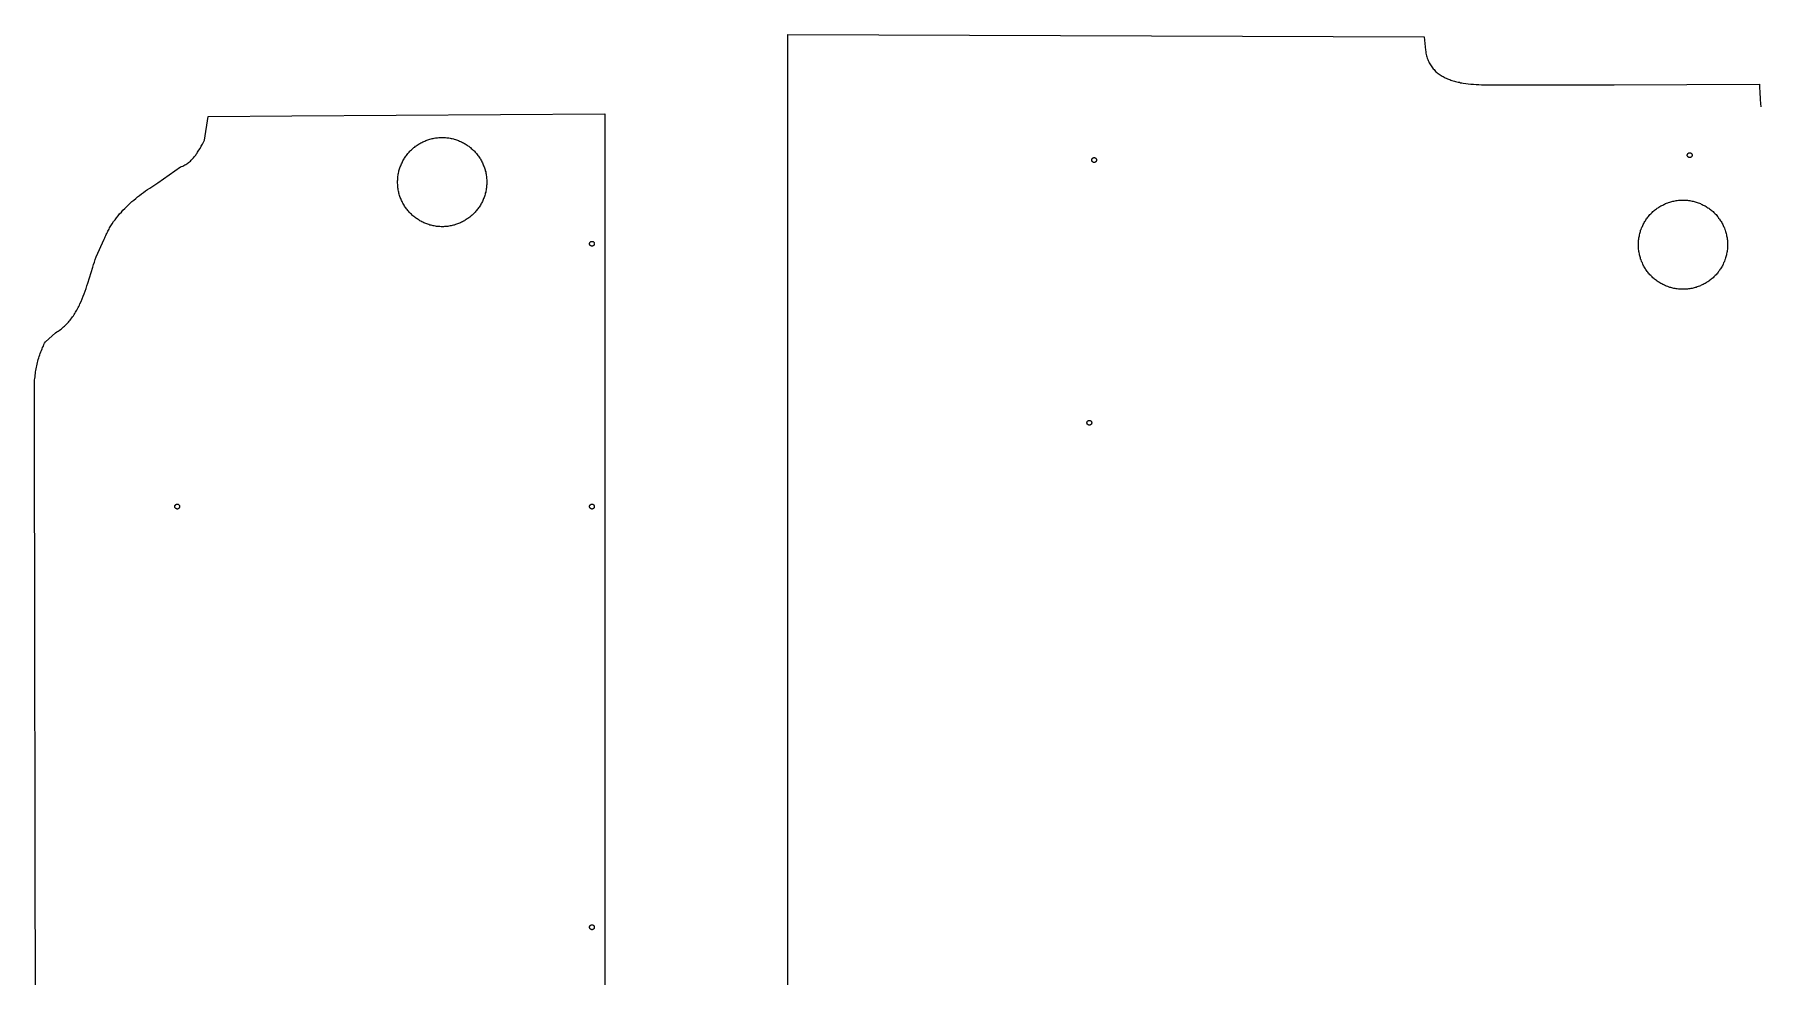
# Model space of a CAD drawing. Extents: x 0 to 7792, y 0 to 7086.
# Drawn here: x 5064 to 6496, y 3830 to 4612 of the extents above; entities that cross this region are included whole.
import ezdxf

# ---------------------------------------------------------------- set-up
doc = ezdxf.new("R2010")
doc.units = 0
doc.layers.add('Default_Layer', color=1, linetype='CONTINUOUS')

msp = doc.modelspace()

# ---------------------------------------------------------------- linework, layer by layer
at = {"layer": 'Default_Layer'}
for points in [[(5688.8, 3434.9), (5688.7, 4612), (6216.7, 4609.9), (6217.7, 4599), (6217.9, 4597.8), (6218.1, 4596.6), (6218.3, 4595.5), (6218.6, 4594.4), (6218.9, 4593.3), (6219.2, 4592.3), (6219.6, 4591.3), (6220, 4590.3), (6220.4, 4589.3), (6220.8, 4588.4), (6221.3, 4587.5), (6221.8, 4586.7), (6222.4, 4585.9), (6222.9, 4585.1), (6223.5, 4584.3), (6224.1, 4583.5), (6224.8, 4582.8), (6225.4, 4582.1), (6226.1, 4581.4), (6226.8, 4580.8), (6227.5, 4580.2), (6228.3, 4579.6), (6229.1, 4579), (6229.9, 4578.5), (6230.7, 4577.9), (6231.5, 4577.4), (6232.4, 4577), (6233.2, 4576.5), (6234.1, 4576.1), (6235, 4575.6), (6235.9, 4575.2), (6236.8, 4574.9), (6237.8, 4574.5), (6238.8, 4574.2), (6239.7, 4573.8), (6240.7, 4573.5), (6241.7, 4573.3), (6242.7, 4573), (6243.7, 4572.7), (6244.7, 4572.5), (6245.8, 4572.3), (6246.8, 4572), (6247.9, 4571.9), (6248.9, 4571.7), (6251.1, 4571.3), (6253.2, 4571.1), (6255.4, 4570.8), (6257.6, 4570.7), (6259.8, 4570.5), (6261.9, 4570.4), (6264.1, 4570.3), (6266.3, 4570.3), (6268.4, 4570.2), (6270.6, 4570.2), (6374.3, 4570.2), (6494.7, 4570.7), (6494.8, 4567.7), (6495, 4564.4), (6495.4, 4557.9), (6495.6, 4554.7), (6495.8, 4551.9)], [(5064.7, 3787.4), (5064.1, 4280.6), (5064.1, 4316.1), (5064, 4317.4), (5064, 4318.7), (5064, 4320.1), (5064, 4321.4), (5064, 4322.7), (5064.1, 4324), (5064.1, 4325.4), (5064.2, 4326.7), (5064.4, 4328), (5064.5, 4329.3), (5064.7, 4330.6), (5064.8, 4332), (5065.1, 4333.3), (5065.3, 4334.6), (5065.5, 4335.9), (5065.8, 4337.2), (5066.1, 4338.5), (5066.4, 4339.8), (5066.7, 4341), (5067.1, 4342.3), (5067.5, 4343.6), (5067.9, 4344.9), (5068.3, 4346.1), (5068.7, 4347.4), (5069.2, 4348.6), (5069.7, 4349.8), (5070.2, 4351.1), (5070.7, 4352.3), (5071.3, 4353.5), (5071.8, 4354.7), (5072.4, 4355.9), (5073, 4357.1), (5081.4, 4364.5), (5082.5, 4365.2), (5083.5, 4365.8), (5084.4, 4366.5), (5085.4, 4367.2), (5086.3, 4367.9), (5087.2, 4368.6), (5088.1, 4369.4), (5088.9, 4370.1), (5089.7, 4370.9), (5090.5, 4371.7), (5091.3, 4372.5), (5092.1, 4373.3), (5092.8, 4374.2), (5093.5, 4375), (5094.2, 4375.9), (5094.9, 4376.8), (5095.6, 4377.7), (5096.2, 4378.6), (5096.8, 4379.6), (5097.4, 4380.5), (5098, 4381.5), (5098.6, 4382.4), (5099.2, 4383.4), (5099.7, 4384.4), (5100.2, 4385.4), (5100.8, 4386.4), (5101.3, 4387.4), (5101.7, 4388.5), (5102.7, 4390.5), (5103.6, 4392.6), (5104.4, 4394.8), (5105.3, 4396.9), (5106, 4399.1), (5106.8, 4401.3), (5107.5, 4403.5), (5108.2, 4405.7), (5109.6, 4410.1), (5111, 4414.5), (5112.3, 4418.9), (5113, 4421.1), (5113.7, 4423.2), (5114.4, 4425.3), (5115.1, 4427.4), (5121.8, 4442.2), (5122.2, 4443.2), (5122.6, 4444.1), (5123, 4445.1), (5123.5, 4446), (5123.9, 4446.9), (5124.4, 4447.9), (5124.8, 4448.8), (5125.3, 4449.7), (5125.8, 4450.6), (5126.3, 4451.5), (5127.4, 4453.2), (5128.5, 4455), (5129.6, 4456.7), (5130.8, 4458.3), (5132, 4459.9), (5133.3, 4461.5), (5134.6, 4463.1), (5136, 4464.7), (5137.3, 4466.2), (5138.8, 4467.6), (5140.2, 4469.1), (5141.7, 4470.5), (5143.2, 4471.9), (5144.8, 4473.3), (5146.3, 4474.6), (5147.9, 4476), (5149.5, 4477.3), (5151.1, 4478.5), (5152.8, 4479.8), (5154.4, 4481), (5156.1, 4482.2), (5157.8, 4483.4), (5159.5, 4484.5), (5161.2, 4485.7), (5162.9, 4486.8), (5164.6, 4487.9), (5166.3, 4489), (5185.1, 4502.1), (5186, 4502.4), (5186.9, 4502.8), (5187.8, 4503.2), (5188.7, 4503.7), (5189.5, 4504.2), (5190.3, 4504.7), (5191.1, 4505.2), (5191.8, 4505.8), (5192.6, 4506.4), (5193.3, 4507), (5194, 4507.7), (5194.6, 4508.3), (5195.3, 4509), (5195.9, 4509.7), (5196.5, 4510.5), (5197.1, 4511.2), (5197.7, 4511.9), (5198.2, 4512.7), (5198.8, 4513.5), (5199.3, 4514.3), (5200.3, 4515.9), (5201.3, 4517.5), (5202.3, 4519.2), (5203.2, 4520.9), (5205, 4524.2), (5208, 4543.9), (5277.5, 4544.4), (5536.9, 4546.2), (5536.9, 3054.3)]]:
    msp.add_lwpolyline(points, dxfattribs=at)
for points in [[(5402.1, 4452.5), (5401.2, 4452.5), (5400.2, 4452.6), (5399.3, 4452.6), (5398.3, 4452.7), (5397.4, 4452.8), (5396.5, 4453), (5395.6, 4453.1), (5394.6, 4453.3), (5393.8, 4453.5), (5392.9, 4453.7), (5392, 4453.9), (5391.1, 4454.2), (5390.2, 4454.5), (5389.4, 4454.8), (5388.5, 4455.1), (5387.7, 4455.4), (5386.9, 4455.8), (5386.1, 4456.2), (5385.3, 4456.6), (5384.5, 4457), (5383.7, 4457.4), (5382.9, 4457.9), (5382.2, 4458.4), (5381.4, 4458.9), (5380.7, 4459.4), (5380, 4459.9), (5379.3, 4460.4), (5378.6, 4461), (5377.9, 4461.6), (5377.2, 4462.1), (5376.6, 4462.8), (5375.9, 4463.4), (5375.3, 4464), (5374.7, 4464.7), (5374.1, 4465.3), (5373.6, 4466), (5373, 4466.7), (5372.5, 4467.4), (5371.9, 4468.1), (5371.4, 4468.8), (5370.9, 4469.6), (5370.5, 4470.3), (5370, 4471.1), (5369.6, 4471.9), (5369.2, 4472.7), (5368.8, 4473.5), (5368.4, 4474.3), (5368, 4475.1), (5367.7, 4476), (5367.4, 4476.8), (5367.1, 4477.7), (5366.8, 4478.5), (5366.5, 4479.4), (5366.3, 4480.3), (5366.1, 4481.2), (5365.9, 4482.1), (5365.7, 4483), (5365.5, 4483.9), (5365.4, 4484.8), (5365.3, 4485.8), (5365.2, 4486.7), (5365.2, 4487.6), (5365.1, 4488.6), (5365.1, 4489.5), (5365.1, 4490.5), (5365.2, 4491.4), (5365.2, 4492.4), (5365.3, 4493.3), (5365.4, 4494.2), (5365.5, 4495.2), (5365.7, 4496.1), (5365.9, 4497), (5366.1, 4497.9), (5366.3, 4498.8), (5366.5, 4499.7), (5366.8, 4500.5), (5367.1, 4501.4), (5367.4, 4502.3), (5367.7, 4503.1), (5368, 4503.9), (5368.4, 4504.8), (5368.8, 4505.6), (5369.2, 4506.4), (5369.6, 4507.2), (5370, 4508), (5370.5, 4508.7), (5370.9, 4509.5), (5371.4, 4510.2), (5371.9, 4511), (5372.5, 4511.7), (5373, 4512.4), (5373.6, 4513.1), (5374.1, 4513.7), (5374.7, 4514.4), (5375.3, 4515.1), (5375.9, 4515.7), (5376.6, 4516.3), (5377.2, 4516.9), (5377.9, 4517.5), (5378.6, 4518.1), (5379.3, 4518.6), (5380, 4519.2), (5380.7, 4519.7), (5381.4, 4520.2), (5382.2, 4520.7), (5382.9, 4521.2), (5383.7, 4521.6), (5384.5, 4522.1), (5385.3, 4522.5), (5386.1, 4522.9), (5386.9, 4523.3), (5387.7, 4523.6), (5388.5, 4524), (5389.4, 4524.3), (5390.2, 4524.6), (5391.1, 4524.9), (5392, 4525.1), (5392.9, 4525.4), (5393.8, 4525.6), (5394.7, 4525.8), (5395.6, 4526), (5396.5, 4526.1), (5397.4, 4526.2), (5398.3, 4526.3), (5399.3, 4526.4), (5400.2, 4526.5), (5401.2, 4526.5), (5402.1, 4526.5), (5403.1, 4526.5), (5404, 4526.5), (5405, 4526.4), (5405.9, 4526.3), (5406.8, 4526.2), (5407.7, 4526.1), (5408.7, 4526), (5409.6, 4525.8), (5410.5, 4525.6), (5411.4, 4525.4), (5412.2, 4525.1), (5413.1, 4524.9), (5414, 4524.6), (5414.8, 4524.3), (5415.7, 4524), (5416.5, 4523.6), (5417.3, 4523.3), (5418.1, 4522.9), (5419, 4522.5), (5419.7, 4522.1), (5420.5, 4521.6), (5421.3, 4521.2), (5422.1, 4520.7), (5422.8, 4520.2), (5423.5, 4519.7), (5424.2, 4519.2), (5425, 4518.6), (5425.6, 4518.1), (5426.3, 4517.5), (5427, 4516.9), (5427.6, 4516.3), (5428.3, 4515.7), (5428.9, 4515.1), (5429.5, 4514.4), (5430.1, 4513.7), (5430.7, 4513.1), (5431.2, 4512.4), (5431.8, 4511.7), (5432.3, 4511), (5432.8, 4510.2), (5433.3, 4509.5), (5433.8, 4508.7), (5434.2, 4507.9), (5434.6, 4507.2), (5435.1, 4506.4), (5435.5, 4505.6), (5435.8, 4504.8), (5436.2, 4503.9), (5436.5, 4503.1), (5436.9, 4502.3), (5437.2, 4501.4), (5437.4, 4500.5), (5437.7, 4499.7), (5437.9, 4498.8), (5438.2, 4497.9), (5438.4, 4497), (5438.5, 4496.1), (5438.7, 4495.2), (5438.8, 4494.2), (5438.9, 4493.3), (5439, 4492.4), (5439.1, 4491.4), (5439.1, 4490.5), (5439.1, 4489.5), (5439.1, 4488.6), (5439.1, 4487.6), (5439, 4486.7), (5438.9, 4485.7), (5438.8, 4484.8), (5438.7, 4483.9), (5438.5, 4483), (5438.4, 4482.1), (5438.2, 4481.2), (5437.9, 4480.3), (5437.7, 4479.4), (5437.4, 4478.5), (5437.2, 4477.7), (5436.9, 4476.8), (5436.5, 4476), (5436.2, 4475.1), (5435.8, 4474.3), (5435.5, 4473.5), (5435.1, 4472.7), (5434.6, 4471.9), (5434.2, 4471.1), (5433.8, 4470.3), (5433.3, 4469.6), (5432.8, 4468.8), (5432.3, 4468.1), (5431.8, 4467.4), (5431.2, 4466.7), (5430.7, 4466), (5430.1, 4465.3), (5429.5, 4464.7), (5428.9, 4464), (5428.3, 4463.4), (5427.6, 4462.7), (5427, 4462.1), (5426.3, 4461.6), (5425.6, 4461), (5425, 4460.4), (5424.2, 4459.9), (5423.5, 4459.4), (5422.8, 4458.9), (5422, 4458.4), (5421.3, 4457.9), (5420.5, 4457.4), (5419.7, 4457), (5419, 4456.6), (5418.1, 4456.2), (5417.3, 4455.8), (5416.5, 4455.4), (5415.7, 4455.1), (5414.8, 4454.8), (5414, 4454.5), (5413.1, 4454.2), (5412.2, 4453.9), (5411.4, 4453.7), (5410.5, 4453.5), (5409.6, 4453.3), (5408.7, 4453.1), (5407.7, 4453), (5406.8, 4452.8), (5405.9, 4452.7), (5405, 4452.6), (5404, 4452.6), (5403.1, 4452.5), (5402.1, 4452.5)], [(5940.9, 4507.8), (5940.9, 4508), (5940.9, 4508.2), (5941, 4508.4), (5941.1, 4508.6), (5941.1, 4508.8), (5941.2, 4508.9), (5941.4, 4509.1), (5941.5, 4509.2), (5941.6, 4509.4), (5941.8, 4509.5), (5941.9, 4509.6), (5942.1, 4509.7), (5942.3, 4509.7), (5942.5, 4509.8), (5942.7, 4509.8), (5942.9, 4509.8), (5943.1, 4509.8), (5943.3, 4509.8), (5943.5, 4509.7), (5943.7, 4509.7), (5943.9, 4509.6), (5944, 4509.5), (5944.2, 4509.4), (5944.3, 4509.2), (5944.4, 4509.1), (5944.6, 4508.9), (5944.7, 4508.8), (5944.7, 4508.6), (5944.8, 4508.4), (5944.9, 4508.2), (5944.9, 4508), (5944.9, 4507.8), (5944.9, 4507.6), (5944.9, 4507.4), (5944.8, 4507.2), (5944.7, 4507), (5944.7, 4506.9), (5944.6, 4506.7), (5944.4, 4506.6), (5944.3, 4506.4), (5944.2, 4506.3), (5944, 4506.2), (5943.9, 4506.1), (5943.7, 4506), (5943.5, 4505.9), (5943.3, 4505.9), (5943.1, 4505.8), (5942.9, 4505.8), (5942.7, 4505.8), (5942.5, 4505.9), (5942.3, 4505.9), (5942.1, 4506), (5941.9, 4506.1), (5941.8, 4506.2), (5941.6, 4506.3), (5941.5, 4506.4), (5941.4, 4506.6), (5941.2, 4506.7), (5941.1, 4506.9), (5941.1, 4507), (5941, 4507.2), (5940.9, 4507.4), (5940.9, 4507.6), (5940.9, 4507.8)], [(6434.9, 4511.8), (6434.9, 4512), (6434.9, 4512.2), (6435, 4512.4), (6435.1, 4512.6), (6435.1, 4512.8), (6435.2, 4512.9), (6435.4, 4513.1), (6435.5, 4513.2), (6435.6, 4513.4), (6435.8, 4513.5), (6435.9, 4513.6), (6436.1, 4513.7), (6436.3, 4513.7), (6436.5, 4513.8), (6436.7, 4513.8), (6436.9, 4513.8), (6437.1, 4513.8), (6437.3, 4513.8), (6437.5, 4513.7), (6437.7, 4513.7), (6437.9, 4513.6), (6438, 4513.5), (6438.2, 4513.4), (6438.3, 4513.2), (6438.4, 4513.1), (6438.6, 4512.9), (6438.7, 4512.8), (6438.7, 4512.6), (6438.8, 4512.4), (6438.9, 4512.2), (6438.9, 4512), (6438.9, 4511.8), (6438.9, 4511.6), (6438.9, 4511.4), (6438.8, 4511.2), (6438.7, 4511), (6438.7, 4510.9), (6438.6, 4510.7), (6438.4, 4510.6), (6438.3, 4510.4), (6438.2, 4510.3), (6438, 4510.2), (6437.9, 4510.1), (6437.7, 4510), (6437.5, 4509.9), (6437.3, 4509.9), (6437.1, 4509.8), (6436.9, 4509.8), (6436.7, 4509.8), (6436.5, 4509.9), (6436.3, 4509.9), (6436.1, 4510), (6435.9, 4510.1), (6435.8, 4510.2), (6435.6, 4510.3), (6435.5, 4510.4), (6435.4, 4510.6), (6435.2, 4510.7), (6435.1, 4510.9), (6435.1, 4511), (6435, 4511.2), (6434.9, 4511.4), (6434.9, 4511.6), (6434.9, 4511.8)], [(6394.3, 4437.6), (6394.3, 4438.5), (6394.3, 4439.5), (6394.4, 4440.4), (6394.5, 4441.4), (6394.6, 4442.3), (6394.7, 4443.2), (6394.9, 4444.1), (6395.1, 4445), (6395.2, 4445.9), (6395.5, 4446.8), (6395.7, 4447.7), (6396, 4448.6), (6396.2, 4449.5), (6396.5, 4450.3), (6396.9, 4451.2), (6397.2, 4452), (6397.6, 4452.8), (6397.9, 4453.6), (6398.3, 4454.4), (6398.8, 4455.2), (6399.2, 4456), (6399.7, 4456.8), (6400.1, 4457.5), (6400.6, 4458.3), (6401.1, 4459), (6401.7, 4459.7), (6402.2, 4460.4), (6402.7, 4461.1), (6403.3, 4461.8), (6403.9, 4462.5), (6404.5, 4463.1), (6405.1, 4463.7), (6405.8, 4464.4), (6406.4, 4465), (6407.1, 4465.6), (6407.8, 4466.1), (6408.5, 4466.7), (6409.2, 4467.2), (6409.9, 4467.8), (6410.6, 4468.3), (6411.4, 4468.8), (6412.1, 4469.2), (6412.9, 4469.7), (6413.7, 4470.1), (6414.5, 4470.5), (6415.3, 4470.9), (6416.1, 4471.3), (6416.9, 4471.7), (6417.7, 4472), (6418.6, 4472.3), (6419.4, 4472.6), (6420.3, 4472.9), (6421.2, 4473.2), (6422.1, 4473.4), (6422.9, 4473.6), (6423.8, 4473.8), (6424.7, 4474), (6425.7, 4474.2), (6426.6, 4474.3), (6427.5, 4474.4), (6428.5, 4474.5), (6429.4, 4474.5), (6430.3, 4474.6), (6431.3, 4474.6), (6432.3, 4474.6), (6433.2, 4474.5), (6434.1, 4474.5), (6435.1, 4474.4), (6436, 4474.3), (6436.9, 4474.2), (6437.8, 4474), (6438.8, 4473.8), (6439.7, 4473.6), (6440.5, 4473.4), (6441.4, 4473.2), (6442.3, 4472.9), (6443.2, 4472.6), (6444, 4472.3), (6444.9, 4472), (6445.7, 4471.7), (6446.5, 4471.3), (6447.3, 4470.9), (6448.1, 4470.5), (6448.9, 4470.1), (6449.7, 4469.7), (6450.5, 4469.2), (6451.2, 4468.8), (6452, 4468.3), (6452.7, 4467.8), (6453.4, 4467.2), (6454.1, 4466.7), (6454.8, 4466.1), (6455.5, 4465.6), (6456.2, 4465), (6456.8, 4464.4), (6457.5, 4463.7), (6458.1, 4463.1), (6458.7, 4462.5), (6459.3, 4461.8), (6459.9, 4461.1), (6460.4, 4460.4), (6460.9, 4459.7), (6461.5, 4459), (6462, 4458.3), (6462.5, 4457.5), (6462.9, 4456.8), (6463.4, 4456), (6463.8, 4455.2), (6464.3, 4454.4), (6464.7, 4453.6), (6465, 4452.8), (6465.4, 4452), (6465.7, 4451.2), (6466.1, 4450.3), (6466.4, 4449.5), (6466.6, 4448.6), (6466.9, 4447.7), (6467.1, 4446.8), (6467.4, 4445.9), (6467.5, 4445), (6467.7, 4444.1), (6467.9, 4443.2), (6468, 4442.3), (6468.1, 4441.4), (6468.2, 4440.4), (6468.3, 4439.5), (6468.3, 4438.5), (6468.3, 4437.6), (6468.3, 4436.6), (6468.3, 4435.7), (6468.2, 4434.7), (6468.1, 4433.8), (6468, 4432.9), (6467.9, 4431.9), (6467.7, 4431), (6467.5, 4430.1), (6467.4, 4429.2), (6467.1, 4428.3), (6466.9, 4427.5), (6466.6, 4426.6), (6466.4, 4425.7), (6466.1, 4424.9), (6465.7, 4424), (6465.4, 4423.2), (6465, 4422.4), (6464.7, 4421.5), (6464.3, 4420.7), (6463.8, 4419.9), (6463.4, 4419.2), (6462.9, 4418.4), (6462.5, 4417.6), (6462, 4416.9), (6461.5, 4416.2), (6460.9, 4415.4), (6460.4, 4414.7), (6459.9, 4414), (6459.3, 4413.4), (6458.7, 4412.7), (6458.1, 4412.1), (6457.5, 4411.4), (6456.8, 4410.8), (6456.2, 4410.2), (6455.5, 4409.6), (6454.8, 4409), (6454.1, 4408.5), (6453.4, 4407.9), (6452.7, 4407.4), (6452, 4406.9), (6451.2, 4406.4), (6450.5, 4405.9), (6449.7, 4405.5), (6448.9, 4405.1), (6448.1, 4404.6), (6447.3, 4404.2), (6446.5, 4403.9), (6445.7, 4403.5), (6444.9, 4403.2), (6444, 4402.8), (6443.2, 4402.5), (6442.3, 4402.2), (6441.4, 4402), (6440.5, 4401.7), (6439.7, 4401.5), (6438.8, 4401.3), (6437.8, 4401.2), (6436.9, 4401), (6436, 4400.9), (6435.1, 4400.8), (6434.1, 4400.7), (6433.2, 4400.6), (6432.3, 4400.6), (6431.3, 4400.6), (6430.3, 4400.6), (6429.4, 4400.6), (6428.5, 4400.7), (6427.5, 4400.8), (6426.6, 4400.9), (6425.7, 4401), (6424.7, 4401.2), (6423.8, 4401.3), (6422.9, 4401.5), (6422.1, 4401.7), (6421.2, 4402), (6420.3, 4402.2), (6419.4, 4402.5), (6418.6, 4402.8), (6417.7, 4403.2), (6416.9, 4403.5), (6416.1, 4403.9), (6415.3, 4404.2), (6414.5, 4404.6), (6413.7, 4405.1), (6412.9, 4405.5), (6412.1, 4405.9), (6411.4, 4406.4), (6410.6, 4406.9), (6409.9, 4407.4), (6409.2, 4407.9), (6408.5, 4408.5), (6407.8, 4409), (6407.1, 4409.6), (6406.4, 4410.2), (6405.8, 4410.8), (6405.1, 4411.4), (6404.5, 4412.1), (6403.9, 4412.7), (6403.3, 4413.4), (6402.7, 4414), (6402.2, 4414.7), (6401.7, 4415.4), (6401.1, 4416.2), (6400.6, 4416.9), (6400.1, 4417.6), (6399.7, 4418.4), (6399.2, 4419.2), (6398.8, 4419.9), (6398.3, 4420.7), (6397.9, 4421.5), (6397.6, 4422.4), (6397.2, 4423.2), (6396.9, 4424), (6396.5, 4424.9), (6396.2, 4425.7), (6396, 4426.6), (6395.7, 4427.5), (6395.5, 4428.3), (6395.2, 4429.2), (6395.1, 4430.1), (6394.9, 4431), (6394.7, 4431.9), (6394.6, 4432.9), (6394.5, 4433.8), (6394.4, 4434.7), (6394.3, 4435.7), (6394.3, 4436.6), (6394.3, 4437.6)], [(5526.4, 4436.3), (5526.2, 4436.3), (5526, 4436.4), (5525.8, 4436.4), (5525.6, 4436.5), (5525.4, 4436.6), (5525.2, 4436.7), (5525.1, 4436.8), (5524.9, 4436.9), (5524.8, 4437), (5524.7, 4437.2), (5524.6, 4437.4), (5524.5, 4437.5), (5524.4, 4437.7), (5524.4, 4437.9), (5524.4, 4438.1), (5524.4, 4438.3), (5524.4, 4438.5), (5524.4, 4438.7), (5524.4, 4438.9), (5524.5, 4439.1), (5524.6, 4439.3), (5524.7, 4439.4), (5524.8, 4439.6), (5524.9, 4439.7), (5525.1, 4439.9), (5525.2, 4440), (5525.4, 4440.1), (5525.6, 4440.2), (5525.8, 4440.2), (5526, 4440.3), (5526.2, 4440.3), (5526.4, 4440.3), (5526.6, 4440.3), (5526.8, 4440.3), (5527, 4440.2), (5527.1, 4440.2), (5527.3, 4440.1), (5527.5, 4440), (5527.6, 4439.9), (5527.8, 4439.7), (5527.9, 4439.6), (5528, 4439.4), (5528.1, 4439.3), (5528.2, 4439.1), (5528.3, 4438.9), (5528.3, 4438.7), (5528.3, 4438.5), (5528.4, 4438.3), (5528.3, 4438.1), (5528.3, 4437.9), (5528.3, 4437.7), (5528.2, 4437.5), (5528.1, 4437.4), (5528, 4437.2), (5527.9, 4437), (5527.8, 4436.9), (5527.6, 4436.8), (5527.5, 4436.7), (5527.3, 4436.6), (5527.1, 4436.5), (5527, 4436.4), (5526.8, 4436.4), (5526.6, 4436.3), (5526.4, 4436.3)], [(5936.9, 4289.8), (5936.9, 4290), (5936.9, 4290.2), (5937, 4290.4), (5937.1, 4290.6), (5937.1, 4290.8), (5937.2, 4290.9), (5937.4, 4291.1), (5937.5, 4291.2), (5937.6, 4291.4), (5937.8, 4291.5), (5937.9, 4291.6), (5938.1, 4291.7), (5938.3, 4291.7), (5938.5, 4291.8), (5938.7, 4291.8), (5938.9, 4291.8), (5939.1, 4291.8), (5939.3, 4291.8), (5939.5, 4291.7), (5939.7, 4291.7), (5939.9, 4291.6), (5940, 4291.5), (5940.2, 4291.4), (5940.3, 4291.2), (5940.4, 4291.1), (5940.6, 4290.9), (5940.7, 4290.8), (5940.7, 4290.6), (5940.8, 4290.4), (5940.9, 4290.2), (5940.9, 4290), (5940.9, 4289.8), (5940.9, 4289.6), (5940.9, 4289.4), (5940.8, 4289.2), (5940.7, 4289), (5940.7, 4288.9), (5940.6, 4288.7), (5940.4, 4288.6), (5940.3, 4288.4), (5940.2, 4288.3), (5940, 4288.2), (5939.9, 4288.1), (5939.7, 4288), (5939.5, 4287.9), (5939.3, 4287.9), (5939.1, 4287.8), (5938.9, 4287.8), (5938.7, 4287.8), (5938.5, 4287.9), (5938.3, 4287.9), (5938.1, 4288), (5937.9, 4288.1), (5937.8, 4288.2), (5937.6, 4288.3), (5937.5, 4288.4), (5937.4, 4288.6), (5937.2, 4288.7), (5937.1, 4288.9), (5937.1, 4289), (5937, 4289.2), (5936.9, 4289.4), (5936.9, 4289.6), (5936.9, 4289.8)], [(5182.4, 4218.3), (5182.1, 4218.3), (5181.9, 4218.4), (5181.8, 4218.4), (5181.6, 4218.5), (5181.4, 4218.6), (5181.2, 4218.7), (5181.1, 4218.8), (5180.9, 4218.9), (5180.8, 4219.1), (5180.7, 4219.2), (5180.6, 4219.4), (5180.5, 4219.5), (5180.4, 4219.7), (5180.4, 4219.9), (5180.4, 4220.1), (5180.4, 4220.3), (5180.4, 4220.5), (5180.4, 4220.7), (5180.4, 4220.9), (5180.5, 4221.1), (5180.6, 4221.3), (5180.7, 4221.4), (5180.8, 4221.6), (5180.9, 4221.7), (5181.1, 4221.9), (5181.2, 4222), (5181.4, 4222.1), (5181.6, 4222.2), (5181.8, 4222.2), (5181.9, 4222.3), (5182.1, 4222.3), (5182.4, 4222.3), (5182.6, 4222.3), (5182.8, 4222.3), (5182.9, 4222.2), (5183.1, 4222.2), (5183.3, 4222.1), (5183.5, 4222), (5183.6, 4221.9), (5183.8, 4221.7), (5183.9, 4221.6), (5184, 4221.4), (5184.1, 4221.3), (5184.2, 4221.1), (5184.3, 4220.9), (5184.3, 4220.7), (5184.3, 4220.5), (5184.4, 4220.3), (5184.3, 4220.1), (5184.3, 4219.9), (5184.3, 4219.7), (5184.2, 4219.5), (5184.1, 4219.4), (5184, 4219.2), (5183.9, 4219.1), (5183.8, 4218.9), (5183.6, 4218.8), (5183.5, 4218.7), (5183.3, 4218.6), (5183.1, 4218.5), (5182.9, 4218.4), (5182.8, 4218.4), (5182.6, 4218.3), (5182.4, 4218.3)], [(5526.4, 4218.3), (5526.1, 4218.3), (5525.9, 4218.4), (5525.8, 4218.4), (5525.6, 4218.5), (5525.4, 4218.6), (5525.2, 4218.7), (5525.1, 4218.8), (5524.9, 4218.9), (5524.8, 4219), (5524.7, 4219.2), (5524.6, 4219.4), (5524.5, 4219.5), (5524.4, 4219.7), (5524.4, 4219.9), (5524.4, 4220.1), (5524.4, 4220.3), (5524.4, 4220.5), (5524.4, 4220.7), (5524.4, 4220.9), (5524.5, 4221.1), (5524.6, 4221.3), (5524.7, 4221.4), (5524.8, 4221.6), (5524.9, 4221.7), (5525.1, 4221.9), (5525.2, 4222), (5525.4, 4222.1), (5525.6, 4222.2), (5525.8, 4222.2), (5525.9, 4222.3), (5526.1, 4222.3), (5526.4, 4222.3), (5526.6, 4222.3), (5526.8, 4222.3), (5526.9, 4222.2), (5527.1, 4222.2), (5527.3, 4222.1), (5527.5, 4222), (5527.6, 4221.9), (5527.8, 4221.7), (5527.9, 4221.6), (5528, 4221.4), (5528.1, 4221.3), (5528.2, 4221.1), (5528.3, 4220.9), (5528.3, 4220.7), (5528.3, 4220.5), (5528.4, 4220.3), (5528.3, 4220.1), (5528.3, 4219.9), (5528.3, 4219.7), (5528.2, 4219.5), (5528.1, 4219.4), (5528, 4219.2), (5527.9, 4219), (5527.8, 4218.9), (5527.6, 4218.8), (5527.5, 4218.7), (5527.3, 4218.6), (5527.1, 4218.5), (5526.9, 4218.4), (5526.8, 4218.4), (5526.6, 4218.3), (5526.4, 4218.3)], [(5526.3, 3869.3), (5526.1, 3869.3), (5525.9, 3869.4), (5525.7, 3869.4), (5525.6, 3869.5), (5525.4, 3869.6), (5525.2, 3869.7), (5525.1, 3869.8), (5524.9, 3869.9), (5524.8, 3870), (5524.7, 3870.2), (5524.6, 3870.4), (5524.5, 3870.5), (5524.4, 3870.7), (5524.4, 3870.9), (5524.4, 3871.1), (5524.3, 3871.3), (5524.4, 3871.5), (5524.4, 3871.7), (5524.4, 3871.9), (5524.5, 3872.1), (5524.6, 3872.3), (5524.7, 3872.4), (5524.8, 3872.6), (5524.9, 3872.7), (5525.1, 3872.9), (5525.2, 3873), (5525.4, 3873.1), (5525.6, 3873.2), (5525.7, 3873.2), (5525.9, 3873.3), (5526.1, 3873.3), (5526.3, 3873.3), (5526.5, 3873.3), (5526.7, 3873.3), (5526.9, 3873.2), (5527.1, 3873.2), (5527.3, 3873.1), (5527.5, 3873), (5527.6, 3872.9), (5527.8, 3872.7), (5527.9, 3872.6), (5528, 3872.4), (5528.1, 3872.3), (5528.2, 3872.1), (5528.3, 3871.9), (5528.3, 3871.7), (5528.3, 3871.5), (5528.3, 3871.3), (5528.3, 3871.1), (5528.3, 3870.9), (5528.3, 3870.7), (5528.2, 3870.5), (5528.1, 3870.4), (5528, 3870.2), (5527.9, 3870), (5527.8, 3869.9), (5527.6, 3869.8), (5527.5, 3869.7), (5527.3, 3869.6), (5527.1, 3869.5), (5526.9, 3869.4), (5526.7, 3869.4), (5526.5, 3869.3), (5526.3, 3869.3)]]:
    msp.add_lwpolyline(points, close=True, dxfattribs=at)

doc.saveas('drawing.dxf')
